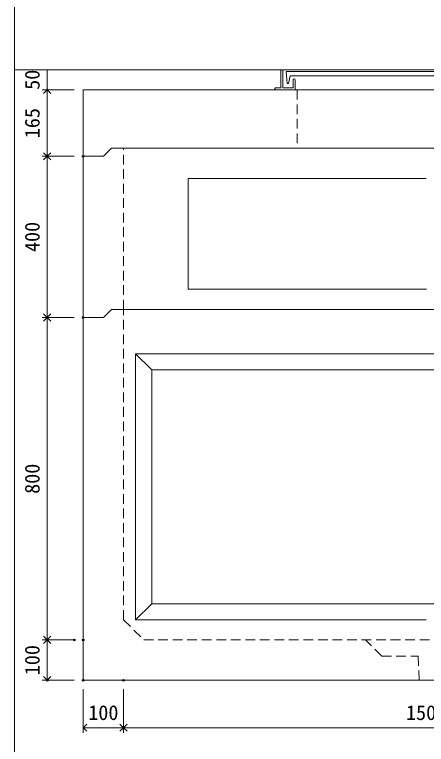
# Model space of a CAD drawing. Units: millimetres, scale not verified. Extents: x -6420 to 6420, y -3035 to 3035.
# Drawn here: x -1740 to -719, y -1626 to 185 of the extents above; entities that cross this region are included whole.
import ezdxf
from ezdxf.enums import TextEntityAlignment as Align

# ---------------------------------------------------------------- set-up
doc = ezdxf.new("R2010")
doc.units = ezdxf.units.MM
doc.header["$LTSCALE"] = 20
doc.header["$PDMODE"] = 32
doc.header["$PDSIZE"] = 4
doc.linetypes.add('DASHED1', pattern=[1.8, 1.2, -0.6])
doc.linetypes.add('USER2', pattern=[50.8, 31.75, -6.35, 6.35, -6.35])
doc.layers.add('0-1_Defpoints', color=7, linetype='Continuous')
for name, color, linetype, lineweight in [('0-2_waku', 7, 'Continuous', 18), ('0-3_gaikei', 7, 'Continuous', 18), ('0-4_kakure', 7, 'DASHED1', 5), ('0-5_sunpou', 7, 'Continuous', 5), ('0-8_uchigawa', 6, 'Continuous', 18), ('0-A_futa', 3, 'Continuous', 18), ('0-B_GL', 4, 'Continuous', 18), ('1-2_uchigawa2', 6, 'USER2', 18)]:
    doc.layers.add(name, color=color, linetype=linetype, lineweight=lineweight)
doc.styles.add('ＭＳ ゴシック', font='')
doc.styles.get('ＭＳ ゴシック').set_extended_font_data('MS Gothic')

# ---------------------------------------------------------------- blocks, each defined once
blk = doc.blocks.new('_Open90')
at = {"layer": '0-5_sunpou'}
blk.add_line((0, 0), (-1, 0), dxfattribs=at)
blk.add_lwpolyline([(-0.5, 0.5), (0, 0), (-0.5, -0.5)], dxfattribs=at)
blk = doc.blocks.new('D68')
at = {"layer": '0-1_Defpoints'}
for p in [(1013.24, 2425.17), (924.21, 2025.17), (1013.24, 2025.17)]:
    blk.add_point(p, dxfattribs=at)
at = {"layer": '0-5_sunpou'}
for p, q in [((991.24, 2425.17), (911.21, 2425.17)), ((924.21, 2407.17), (924.21, 2043.17)), ((991.24, 2025.17), (911.21, 2025.17))]:
    blk.add_line(p, q, dxfattribs=at)
at = {"layer": '0-5_sunpou', "xscale": 18, "yscale": 18}
for p, rotation in [((924.21, 2425.17), 90), ((924.21, 2025.17), 270)]:
    blk.add_blockref('_Open90', p, dxfattribs=dict(at, rotation=rotation))
at = {"layer": '0-5_sunpou', "style": 'ＭＳ ゴシック'}
blk.add_text('400', height=36.66, rotation=90, dxfattribs=at).set_placement((916.21, 2187.67), align=Align.BOTTOM_LEFT)
blk = doc.blocks.new('D55')
at = {"layer": '0-1_Defpoints'}
for p in [(1013.24, 2025.17), (924.21, 1225.17), (1013.24, 1225.17)]:
    blk.add_point(p, dxfattribs=at)
at = {"layer": '0-5_sunpou'}
for p, q in [((991.24, 2025.17), (911.21, 2025.17)), ((924.21, 2007.17), (924.21, 1243.17)), ((991.24, 1225.17), (911.21, 1225.17))]:
    blk.add_line(p, q, dxfattribs=at)
at = {"layer": '0-5_sunpou', "xscale": 18, "yscale": 18}
for p, rotation in [((924.21, 2025.17), 90), ((924.21, 1225.17), 270)]:
    blk.add_blockref('_Open90', p, dxfattribs=dict(at, rotation=rotation))
at = {"layer": '0-5_sunpou', "style": 'ＭＳ ゴシック'}
blk.add_text('800', height=36.66, rotation=90, dxfattribs=at).set_placement((916.21, 1587.67), align=Align.BOTTOM_LEFT)
blk = doc.blocks.new('D56')
at = {"layer": '0-1_Defpoints'}
for p in [(991.24, 1225.17), (924.21, 1125.17), (1013.24, 1125.17)]:
    blk.add_point(p, dxfattribs=at)
at = {"layer": '0-5_sunpou'}
for p, q in [((969.24, 1225.17), (911.21, 1225.17)), ((924.21, 1207.17), (924.21, 1143.17)), ((991.24, 1125.17), (911.21, 1125.17))]:
    blk.add_line(p, q, dxfattribs=at)
at = {"layer": '0-5_sunpou', "xscale": 18, "yscale": 18}
for p, rotation in [((924.21, 1225.17), 90), ((924.21, 1125.17), 270)]:
    blk.add_blockref('_Open90', p, dxfattribs=dict(at, rotation=rotation))
at = {"layer": '0-5_sunpou', "style": 'ＭＳ ゴシック'}
blk.add_text('100', height=36.66, rotation=90, dxfattribs=at).set_placement((916.21, 1137.67), align=Align.BOTTOM_LEFT)
blk = doc.blocks.new('D57')
at = {"layer": '0-1_Defpoints'}
for p in [(1013.24, 1125.17), (1113.24, 1125.17), (1113.24, 1007.46)]:
    blk.add_point(p, dxfattribs=at)
at = {"layer": '0-5_sunpou'}
for p, q in [((1013.24, 1103.17), (1013.24, 994.46)), ((1113.24, 1103.17), (1113.24, 994.46)), ((1031.24, 1007.46), (1095.24, 1007.46))]:
    blk.add_line(p, q, dxfattribs=at)
at = {"layer": '0-5_sunpou', "xscale": 18, "yscale": 18, "rotation": 180}
blk.add_blockref('_Open90', (1013.24, 1007.46), dxfattribs=at)
at = {"layer": '0-5_sunpou', "xscale": 18, "yscale": 18}
blk.add_blockref('_Open90', (1113.24, 1007.46), dxfattribs=at)
at = {"layer": '0-5_sunpou', "style": 'ＭＳ ゴシック'}
blk.add_text('100', height=36.66, dxfattribs=at).set_placement((1025.74, 1015.46), align=Align.BOTTOM_LEFT)
blk = doc.blocks.new('D58')
at = {"layer": '0-1_Defpoints'}
for p in [(1113.24, 1125.17), (2613.24, 1125.17), (2613.24, 1007.46)]:
    blk.add_point(p, dxfattribs=at)
at = {"layer": '0-5_sunpou'}
for p, q in [((1113.24, 1103.17), (1113.24, 994.46)), ((2613.24, 1103.17), (2613.24, 994.46)), ((1131.24, 1007.46), (2595.24, 1007.46))]:
    blk.add_line(p, q, dxfattribs=at)
at = {"layer": '0-5_sunpou', "xscale": 18, "yscale": 18, "rotation": 180}
blk.add_blockref('_Open90', (1113.24, 1007.46), dxfattribs=at)
at = {"layer": '0-5_sunpou', "xscale": 18, "yscale": 18}
blk.add_blockref('_Open90', (2613.24, 1007.46), dxfattribs=at)
at = {"layer": '0-5_sunpou', "style": 'ＭＳ ゴシック'}
blk.add_text('1500', height=36.66, dxfattribs=at).set_placement((1813.24, 1015.46), align=Align.BOTTOM_LEFT)
blk = doc.blocks.new('_Open90_44')
at = {"layer": '0-5_sunpou'}
blk.add_line((0, 0), (-1, 0), dxfattribs=at)
blk.add_lwpolyline([(-0.5, 0.5), (0, 0), (-0.5, -0.5)], dxfattribs=at)
blk = doc.blocks.new('16 5')
at = {"layer": '0-5_sunpou'}
for p, q in [((75.03, 82.5), (-5, 82.5)), ((8, 64.5), (8, -64.5)), ((53.03, -82.5), (-5, -82.5))]:
    blk.add_line(p, q, dxfattribs=at)
at = {"layer": '0-5_sunpou', "xscale": 18, "yscale": 18}
for p, rotation in [((8, 82.5), 90), ((8, -82.5), 270)]:
    blk.add_blockref('_Open90_44', p, dxfattribs=dict(at, rotation=rotation))
at = {"layer": '0-5_sunpou', "style": 'ＭＳ ゴシック'}
blk.add_text('165', height=36.66, rotation=90, dxfattribs=at).set_placement((0, -37.5), align=Align.BOTTOM_LEFT)
blk = doc.blocks.new('5 0')
at = {"layer": '0-5_sunpou'}
for p, q in [((2.73, 37.5), (2.73, -12.5)), ((9.9, -12.5), (-10.27, -12.5))]:
    blk.add_line(p, q, dxfattribs=at)
blk.add_point((2.73, -12.5), dxfattribs=at)
at = {"layer": '0-5_sunpou', "style": 'ＭＳ ゴシック'}
blk.add_text('50', height=36.66, rotation=90, dxfattribs=at).set_placement((-5.27, -12.5), align=Align.BOTTOM_LEFT)

msp = doc.modelspace()

# ---------------------------------------------------------------- linework, layer by layer
at = {"layer": '0-2_waku'}
msp.add_line((-1739.51, 3035.05), (-1739.51, -2664.95), dxfattribs=at)
at = {"layer": '0-3_gaikei'}
for p, q in [((-1569.51, -1.62), (-1569.51, -566.62)), ((-1569.51, -1.62), (130.49, -1.62)), ((-1569.51, -1.62), (130.49, -1.62)), ((-1569.51, -1.62), (130.49, -1.62)), ((-1569.51, -1.62), (130.49, -1.62)), ((-1569.51, -16.62), (-1569.51, -1.62)), ((-1499.51, -146.62), (-1519.51, -166.62)), ((-1499.51, -146.62), (-1519.51, -166.62)), ((-1499.51, -146.62), (-1519.51, -166.62)), ((-1499.51, -146.62), (-1519.51, -166.62)), ((-1499.51, -146.62), (-1519.51, -166.62)), ((-1499.51, -146.62), (-1519.51, -166.62)), ((-1499.51, -146.62), (-1519.51, -166.62)), ((-1499.51, -146.62), (-1519.51, -166.62)), ((-1499.51, -146.62), (-1519.51, -166.62)), ((-1499.51, -146.62), (-1519.51, -166.62)), ((-1499.51, -146.62), (-1519.51, -166.62)), ((-1499.51, -146.62), (-1519.51, -166.62)), ((-1499.51, -146.62), (-1519.51, -166.62)), ((-1499.51, -146.62), (-1519.51, -166.62)), ((-1499.51, -146.62), (60.49, -146.62)), ((-1499.51, -146.62), (60.49, -146.62)), ((-1499.51, -146.62), (60.49, -146.62)), ((-1499.51, -146.62), (60.49, -146.62)), ((-1499.51, -146.62), (60.49, -146.62)), ((-1499.51, -146.62), (60.49, -146.62)), ((-1499.51, -146.62), (60.49, -146.62)), ((-1499.51, -146.62), (60.49, -146.62)), ((-1499.51, -146.62), (60.49, -146.62)), ((-1499.51, -146.62), (60.49, -146.62)), ((-1499.51, -146.62), (60.49, -146.62)), ((-1499.51, -146.62), (60.49, -146.62)), ((-1499.51, -146.62), (60.49, -146.62)), ((-1499.51, -146.62), (60.49, -146.62)), ((-1569.51, -166.62), (-1519.51, -166.62)), ((-1569.51, -166.62), (-1519.51, -166.62)), ((-1569.51, -166.62), (-1519.51, -166.62)), ((-1569.51, -166.62), (-1519.51, -166.62)), ((-1569.51, -166.62), (-1519.51, -166.62)), ((-1569.51, -166.62), (-1519.51, -166.62)), ((-1569.51, -166.62), (-1519.51, -166.62)), ((-1569.51, -166.62), (-1519.51, -166.62)), ((-1569.51, -166.62), (-1519.51, -166.62)), ((-1569.51, -166.62), (-1519.51, -166.62)), ((-1569.51, -166.62), (-1519.51, -166.62)), ((-1569.51, -166.62), (-1519.51, -166.62)), ((-1569.51, -166.62), (-1519.51, -166.62)), ((-1569.51, -166.62), (-1519.51, -166.62)), ((-1569.51, -166.62), (-1519.51, -166.62)), ((-1569.51, -166.62), (-1519.51, -166.62)), ((-1569.51, -166.62), (-1519.51, -166.62)), ((-1499.51, -546.62), (-1519.51, -566.62)), ((-1499.51, -546.62), (-1519.51, -566.62)), ((-1499.51, -546.62), (-1519.51, -566.62)), ((-1499.51, -546.62), (-1519.51, -566.62)), ((-1499.51, -546.62), (-1519.51, -566.62)), ((-1499.51, -546.62), (-1519.51, -566.62)), ((-1499.51, -546.62), (-1519.51, -566.62)), ((-1499.51, -546.62), (-1519.51, -566.62)), ((-1499.51, -546.62), (-1519.51, -566.62)), ((-1499.51, -546.62), (-1519.51, -566.62)), ((-1499.51, -546.62), (-1519.51, -566.62)), ((-1499.51, -546.62), (-1519.51, -566.62)), ((-1499.51, -546.62), (-1519.51, -566.62)), ((-1499.51, -546.62), (-1519.51, -566.62)), ((-1499.51, -546.62), (-1519.51, -566.62)), ((-1499.51, -546.62), (-1519.51, -566.62)), ((-1499.51, -546.62), (-1519.51, -566.62)), ((-1499.51, -546.62), (-1519.51, -566.62)), ((-1499.51, -546.62), (-1519.51, -566.62)), ((-1499.51, -546.62), (-1519.51, -566.62)), ((-1499.51, -546.62), (-1519.51, -566.62)), ((-1499.51, -546.62), (-1519.51, -566.62)), ((-1499.51, -546.62), (-1519.51, -566.62)), ((-1499.51, -546.62), (-1519.51, -566.62)), ((-1499.51, -546.62), (-1519.51, -566.62)), ((-1499.51, -546.62), (-1519.51, -566.62)), ((-1499.51, -546.62), (-1519.51, -566.62)), ((-1499.51, -546.62), (-1519.51, -566.62)), ((-1499.51, -546.62), (-1519.51, -566.62)), ((-1499.51, -546.62), (-1519.51, -566.62)), ((-1499.51, -546.62), (-1519.51, -566.62)), ((-1499.51, -546.62), (-1519.51, -566.62)), ((-1499.51, -546.62), (-1519.51, -566.62)), ((-1499.51, -546.62), (-1519.51, -566.62)), ((-1499.51, -546.62), (-1519.51, -566.62)), ((-1499.51, -546.62), (-1519.51, -566.62)), ((-1499.51, -546.62), (60.49, -546.62)), ((-1499.51, -546.62), (60.49, -546.62)), ((-1499.51, -546.62), (60.49, -546.62)), ((-1499.51, -546.62), (60.49, -546.62)), ((-1499.51, -546.62), (60.49, -546.62)), ((-1499.51, -546.62), (60.49, -546.62)), ((-1499.51, -546.62), (60.49, -546.62)), ((-1499.51, -546.62), (60.49, -546.62)), ((-1499.51, -546.62), (60.49, -546.62)), ((-1499.51, -546.62), (60.49, -546.62)), ((-1499.51, -546.62), (60.49, -546.62)), ((-1499.51, -546.62), (60.49, -546.62)), ((-1499.51, -546.62), (60.49, -546.62)), ((-1499.51, -546.62), (60.49, -546.62)), ((-1499.51, -546.62), (60.49, -546.62)), ((-1499.51, -546.62), (60.49, -546.62)), ((-1499.51, -546.62), (60.49, -546.62)), ((-1499.51, -546.62), (60.49, -546.62)), ((-1499.51, -546.62), (60.49, -546.62)), ((-1499.51, -546.62), (60.49, -546.62)), ((-1499.51, -546.62), (60.49, -546.62)), ((-1499.51, -546.62), (60.49, -546.62)), ((-1499.51, -546.62), (60.49, -546.62)), ((-1499.51, -546.62), (60.49, -546.62)), ((-1499.51, -546.62), (60.49, -546.62)), ((-1499.51, -546.62), (60.49, -546.62)), ((-1499.51, -546.62), (60.49, -546.62)), ((-1499.51, -546.62), (60.49, -546.62)), ((-1499.51, -546.62), (60.49, -546.62)), ((-1499.51, -546.62), (60.49, -546.62)), ((-1499.51, -546.62), (60.49, -546.62)), ((-1499.51, -546.62), (60.49, -546.62)), ((-1499.51, -546.62), (60.49, -546.62)), ((-1499.51, -546.62), (60.49, -546.62)), ((-1499.51, -546.62), (60.49, -546.62)), ((-1499.51, -546.62), (60.49, -546.62)), ((-1569.51, -566.62), (-1519.51, -566.62)), ((-1569.51, -566.62), (-1519.51, -566.62)), ((-1569.51, -566.62), (-1519.51, -566.62)), ((-1569.51, -566.62), (-1519.51, -566.62)), ((-1569.51, -566.62), (-1519.51, -566.62)), ((-1569.51, -566.62), (-1519.51, -566.62)), ((-1569.51, -566.62), (-1519.51, -566.62)), ((-1569.51, -566.62), (-1519.51, -566.62)), ((-1569.51, -566.62), (-1519.51, -566.62)), ((-1569.51, -566.62), (-1519.51, -566.62)), ((-1569.51, -566.62), (-1519.51, -566.62)), ((-1569.51, -566.62), (-1519.51, -566.62)), ((-1569.51, -566.62), (-1519.51, -566.62)), ((-1569.51, -566.62), (-1519.51, -566.62)), ((-1569.51, -566.62), (-1519.51, -566.62)), ((-1569.51, -566.62), (-1519.51, -566.62)), ((-1569.51, -566.62), (-1519.51, -566.62)), ((-1569.51, -566.62), (-1519.51, -566.62)), ((-1569.51, -566.62), (-1519.51, -566.62)), ((-1569.51, -566.62), (-1519.51, -566.62)), ((-1569.51, -566.62), (-1519.51, -566.62)), ((-1569.51, -566.62), (-1519.51, -566.62)), ((-1569.51, -566.62), (-1519.51, -566.62)), ((-1569.51, -566.62), (-1519.51, -566.62)), ((-1569.51, -566.62), (-1519.51, -566.62)), ((-1569.51, -566.62), (-1519.51, -566.62)), ((-1569.51, -566.62), (-1519.51, -566.62)), ((-1569.51, -566.62), (-1519.51, -566.62)), ((-1569.51, -566.62), (-1569.51, -1466.62)), ((-1569.51, -566.62), (-1519.51, -566.62)), ((-1569.51, -566.62), (-1519.51, -566.62)), ((-1569.51, -566.62), (-1519.51, -566.62)), ((-1569.51, -566.62), (-1519.51, -566.62)), ((-1569.51, -566.62), (-1519.51, -566.62)), ((-1569.51, -566.62), (-1519.51, -566.62)), ((-1569.51, -566.62), (-1519.51, -566.62)), ((-1569.51, -566.62), (-1519.51, -566.62)), ((-1569.51, -566.62), (-1519.51, -566.62)), ((-1569.51, -566.62), (-1519.51, -566.62)), ((-1569.51, -566.62), (-1519.51, -566.62)), ((-1569.51, -566.62), (-1519.51, -566.62)), ((-1569.51, -566.62), (-1519.51, -566.62)), ((-1569.51, -566.62), (-1519.51, -566.62)), ((-1569.51, -566.62), (-1519.51, -566.62)), ((-1569.51, -566.62), (-1519.51, -566.62)), ((-1569.51, -566.62), (-1519.51, -566.62)), ((-1569.51, -566.62), (-1519.51, -566.62)), ((-1569.51, -1466.62), (130.49, -1466.62))]:
    msp.add_line(p, q, dxfattribs=at)
at = {"layer": '0-4_kakure'}
for p, q in [((-1039.51, -1.62), (-1039.51, -146.62)), ((-1469.51, -546.62), (-1469.51, -146.62)), ((-1469.51, -1316.62), (-1469.51, -546.62)), ((-1469.51, -1316.62), (-1419.51, -1366.62)), ((-1419.51, -1366.62), (-19.51, -1366.62)), ((-829.51, -1406.62), (-869.51, -1366.62)), ((-829.51, -1406.62), (-739.51, -1406.62)), ((-739.51, -1406.62), (-737.01, -1466.62))]:
    msp.add_line(p, q, dxfattribs=at)
at = {"layer": '0-8_uchigawa'}
for p, q in [((-1439.51, -656.62), (-719.51, -656.62)), ((-1439.51, -656.62), (-1439.51, -1316.62)), ((-1399.51, -696.62), (-1439.51, -656.62)), ((0.49, -656.62), (-719.51, -656.62)), ((-1399.51, -696.62), (-1399.51, -1276.62)), ((-1399.51, -696.62), (-719.51, -696.62)), ((-1399.51, -696.62), (-719.51, -696.62)), ((-39.51, -696.62), (-719.51, -696.62)), ((-1399.51, -1276.62), (-1439.51, -1316.62)), ((-1399.51, -1276.62), (-719.51, -1276.62)), ((-1439.51, -1316.62), (-719.51, -1316.62))]:
    msp.add_line(p, q, dxfattribs=at)
msp.add_lwpolyline([(-719.51, -1276.62), (-39.51, -1276.62), (0.49, -1316.62)], dxfattribs=at)
at = {"layer": '0-A_futa'}
for p, q in [((-1079.51, 46.38), (-1079.51, 3.38)), ((-1077.51, 48.38), (-1074.51, 48.38)), ((-1074.51, 48.38), (-1074.51, 3.38)), ((-1066.7, 43.88), (-412.37, 43.88)), ((-1066.7, 43.88), (-1064.21, 13.88)), ((-1056.18, 32.88), (-1060.5, 13.88)), ((-1056.18, 32.88), (-422.84, 32.88)), ((-1049.51, 23.38), (-1049.51, 3.38)), ((-1047.51, 25.38), (-1046.51, 25.38)), ((-1044.51, 23.38), (-1044.51, -1.62)), ((-1094.51, 1.38), (-1094.51, 0.38)), ((-1092.51, 3.38), (-1079.51, 3.38)), ((-1074.51, 3.38), (-1049.51, 3.38)), ((-1064.21, 13.88), (-1060.5, 13.88)), ((-1039.51, -1.62), (-1092.51, -1.62))]:
    msp.add_line(p, q, dxfattribs=at)
for centre, start, end in [((-1077.51, 46.38), 90, 180), ((-1047.51, 23.38), 90, 180), ((-1046.51, 23.38), 0, 90), ((-1092.51, 1.38), 90, 180), ((-1092.51, 0.38), 180, 270)]:
    msp.add_arc(centre, 2, start, end, dxfattribs=at)
at = {"layer": '0-B_GL'}
msp.add_line((-1739.51, 48.38), (6420.49, 48.38), dxfattribs=at)
at = {"layer": '1-2_uchigawa2'}
for p, q in [((-1309.51, -221.62), (-719.51, -221.62)), ((-1309.51, -221.62), (-1309.51, -496.62)), ((-1309.51, -496.62), (-718.98, -496.62))]:
    msp.add_line(p, q, dxfattribs=at)

# ---------------------------------------------------------------- block references
at = {"layer": '0-5_sunpou'}
for name, p in [('5 0', (-1661.27, 10.88)), ('16 5', (-1666.54, -84.12)), ('D68', (-2582.75, -2591.78)), ('D55', (-2582.75, -2591.78)), ('D56', (-2582.75, -2591.78)), ('D57', (-2582.75, -2591.78)), ('D58', (-2582.75, -2591.78))]:
    msp.add_blockref(name, p, dxfattribs=at)

doc.saveas('drawing.dxf')
